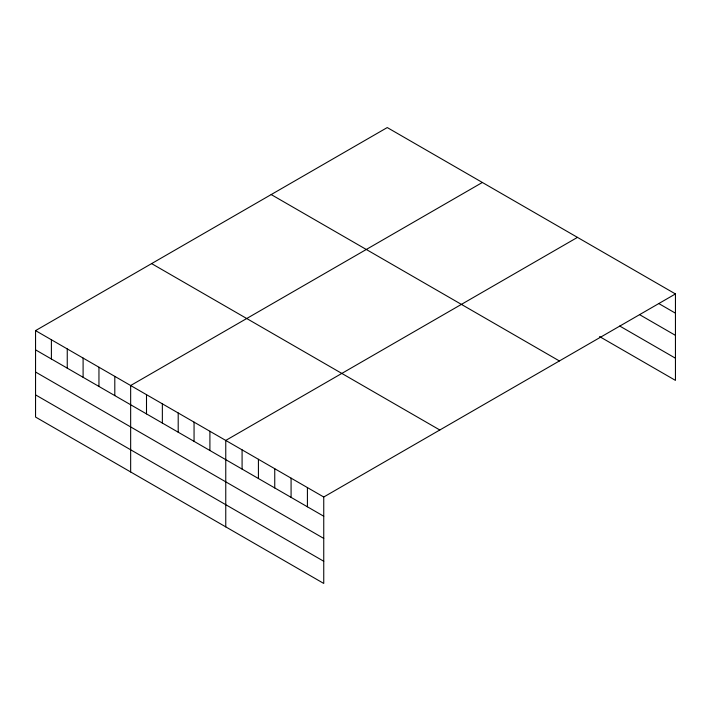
<?xml version="1.0" encoding="UTF-8"?>
<svg xmlns="http://www.w3.org/2000/svg" width="711" height="711" viewBox="0 0 711 711"><rect width="100%" height="100%" fill="white"/><g stroke="black" fill="none" stroke-linecap="round" stroke-linejoin="round"><path stroke-width="1.07" d="M675.45 293.945L323.745 497.007L323.745 583.438L35.55 417.055L35.55 330.615L387.255 127.562L675.45 293.945L675.45 380.385L599.56 336.57M482.36 182.469L130.655 385.522L130.655 471.962M577.465 237.376L225.76 440.429L225.76 526.869M659.115 303.748L675.45 313.178M639.909 314.84L675.45 335.361M619.734 326.038L675.45 358.211M271.193 194.565L559.388 360.957M151.612 263.603L439.807 429.995M35.55 330.615L323.745 497.007M35.55 349.848L323.745 516.23M35.55 372.022L323.745 538.414M35.55 394.872L323.745 561.263M307.419 487.577L307.419 506.801M291.083 478.148L291.083 497.38M274.748 468.718L274.748 487.95M258.422 459.288L258.422 478.521M242.087 449.859L242.087 469.091M209.905 431.284L209.905 450.507M194.059 422.13L194.059 441.362M178.203 412.975L178.203 432.208M162.357 403.821L162.357 423.054M146.502 394.676L146.502 413.9M114.8 376.368L114.8 395.6M98.953 367.223L98.953 386.446M83.098 358.068L83.098 377.301M67.252 348.914L67.252 368.147M51.396 339.769L51.396 358.993"/></g></svg>
